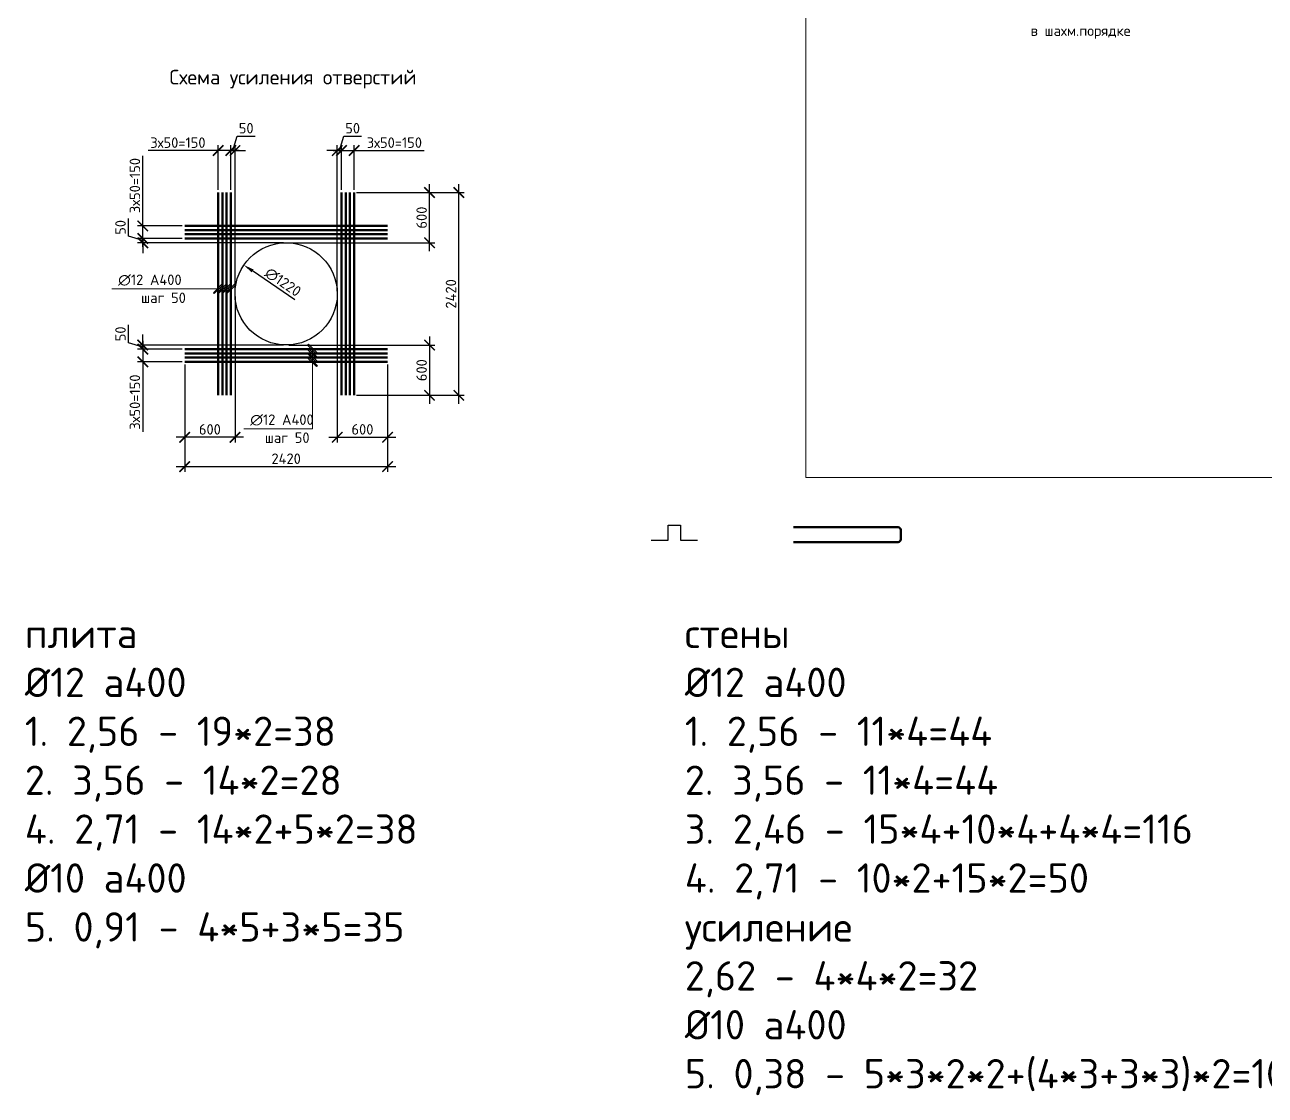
# Model space of a CAD drawing. Header units: millimetres. Extents: x 4549725 to 4654742, y -2132028 to -2073990.
# Drawn here: x 4560308 to 4575103, y -2132028 to -2119261 of the extents above; entities that cross this region are included whole.
import ezdxf

# ---------------------------------------------------------------- set-up
doc = ezdxf.new("R2010")
doc.units = ezdxf.units.MM
doc.layers.get('Defpoints').update_dxf_attribs({"color": 3})
for name, color, linetype, lineweight in [('второстепенные', 7, 'Continuous', 25), ('выноски', 7, 'Continuous', 20), ('основная конструкция', 7, 'Continuous', 50), ('Текст', 7, 'Continuous', 18)]:
    doc.layers.add(name, color=color, linetype=linetype, lineweight=lineweight)
doc.layers.add('помощь', color=1, linetype='Continuous', lineweight=0, plot=False)
doc.layers.add('Размеры', color=7, linetype='Continuous')
doc.styles.add('ISOCPEUR', font='isocpeur.ttf')
doc.dimstyles.new('SPDS-ISOCUP', dxfattribs={"dimscale": 100, "dimtxt": 2.5, "dimasz": 2.5, "dimexe": 1.25, "dimexo": 0.625, "dimtad": 1, "dimdec": 0, "dimrnd": 0.001, "dimtxsty": 'ISOCPEUR', "dimblk": 'ARCHTICK', "dimcen": 2.5, "dimdle": 2, "dimadec": 0, "dimazin": 2, "dimtfac": 0.75, "dimtdec": 0, "dimtmove": 1, "dimatfit": 3, "dimfxl": 1, "dimtolj": 1, "dimarcsym": 1})

# ---------------------------------------------------------------- blocks, each defined once
blk = doc.blocks.new('*D131')
at = {"layer": 'Defpoints', "color": 0, "transparency": 16777216}
for p in [(4562921, -2122126), (4563929, -2122813)]:
    blk.add_point(p, dxfattribs=at)
at = {"layer": 'Размеры', "color": 0, "lineweight": -2, "transparency": 16777216}
blk.add_line((4563530, -2122541), (4563024, -2122197), dxfattribs=at)
at = {"layer": 'Размеры', "color": 0, "transparency": 16777216}
blk.add_solid([(4563036, -2122179), (4563012, -2122214), (4562921, -2122126)], dxfattribs=at)
at = {"layer": 'Размеры', "color": 0, "transparency": 16777216, "insert": (4563387, -2122330), "char_height": 125, "attachment_point": 5, "rotation": 325.7436, "style": 'ISOCPEUR'}
blk.add_mtext('\\A1;∅1220', dxfattribs=at)
blk = doc.blocks.new('_ArchTick')
at = {"color": 0, "linetype": 'ByBlock', "const_width": 0.15}
blk.add_lwpolyline([(-0.5, -0.5), (0.5, 0.5)], dxfattribs=at)
blk = doc.blocks.new('*D132')
at = {"layer": 'Defpoints', "color": 0, "transparency": 16777216}
for p in [(4563425, -2123080), (4564235, -2123680), (4565135, -2123680)]:
    blk.add_point(p, dxfattribs=at)
at = {"layer": 'Размеры', "color": 0, "lineweight": -2, "transparency": 16777216}
for p, q in [((4563456, -2123080), (4565198, -2123080)), ((4565135, -2122980), (4565135, -2123780)), ((4564266, -2123680), (4565198, -2123680))]:
    blk.add_line(p, q, dxfattribs=at)
at = {"layer": 'Размеры', "color": 0, "lineweight": -2, "transparency": 16777216, "xscale": 125, "yscale": 125, "zscale": 125}
for p, rotation in [((4565135, -2123080), 90), ((4565135, -2123680), 270)]:
    blk.add_blockref('_ArchTick', p, dxfattribs=dict(at, rotation=rotation))
at = {"layer": 'Размеры', "color": 0, "transparency": 16777216, "insert": (4565041, -2123380), "char_height": 125, "attachment_point": 5, "rotation": 90, "style": 'ISOCPEUR'}
blk.add_mtext('\\A1;600', dxfattribs=at)
blk = doc.blocks.new('*D133')
at = {"layer": 'Defpoints', "color": 0, "transparency": 16777216}
for p in [(4564235, -2121260), (4565135, -2121260), (4563425, -2121860)]:
    blk.add_point(p, dxfattribs=at)
at = {"layer": 'Размеры', "color": 0, "lineweight": -2, "transparency": 16777216}
for p, q in [((4565135, -2121960), (4565135, -2121160)), ((4564266, -2121260), (4565198, -2121260)), ((4563456, -2121860), (4565198, -2121860))]:
    blk.add_line(p, q, dxfattribs=at)
at = {"layer": 'Размеры', "color": 0, "lineweight": -2, "transparency": 16777216, "xscale": 125, "yscale": 125, "zscale": 125}
for p, rotation in [((4565135, -2121260), 90), ((4565135, -2121860), 270)]:
    blk.add_blockref('_ArchTick', p, dxfattribs=dict(at, rotation=rotation))
at = {"layer": 'Размеры', "color": 0, "transparency": 16777216, "insert": (4565041, -2121560), "char_height": 125, "attachment_point": 5, "rotation": 90, "style": 'ISOCPEUR'}
blk.add_mtext('\\A1;600', dxfattribs=at)
blk = doc.blocks.new('*D134')
at = {"layer": 'Defpoints', "color": 0, "transparency": 16777216}
for p in [(4564235, -2121260), (4565485, -2121260), (4564235, -2123680)]:
    blk.add_point(p, dxfattribs=at)
at = {"layer": 'Размеры', "color": 0, "lineweight": -2, "transparency": 16777216}
for p, q in [((4565485, -2123780), (4565485, -2121160)), ((4564266, -2121260), (4565548, -2121260)), ((4564266, -2123680), (4565548, -2123680))]:
    blk.add_line(p, q, dxfattribs=at)
at = {"layer": 'Размеры', "color": 0, "lineweight": -2, "transparency": 16777216, "xscale": 125, "yscale": 125, "zscale": 125}
for p, rotation in [((4565485, -2121260), 90), ((4565485, -2123680), 270)]:
    blk.add_blockref('_ArchTick', p, dxfattribs=dict(at, rotation=rotation))
at = {"layer": 'Размеры', "color": 0, "transparency": 16777216, "insert": (4565391, -2122470), "char_height": 125, "attachment_point": 5, "rotation": 90, "style": 'ISOCPEUR'}
blk.add_mtext('\\A1;2420', dxfattribs=at)
blk = doc.blocks.new('*D135')
at = {"layer": 'Defpoints', "color": 0, "transparency": 16777216}
for p in [(4561715, -2121660), (4562215, -2121660), (4562215, -2121810)]:
    blk.add_point(p, dxfattribs=at)
at = {"layer": 'Размеры', "color": 0, "lineweight": -2, "transparency": 16777216}
for p, q in [((4561715, -2121660), (4561715, -2120822)), ((4562184, -2121660), (4561653, -2121660)), ((4561715, -2121910), (4561715, -2121660)), ((4562184, -2121810), (4561653, -2121810))]:
    blk.add_line(p, q, dxfattribs=at)
at = {"layer": 'Размеры', "color": 0, "lineweight": -2, "transparency": 16777216, "xscale": 125, "yscale": 125, "zscale": 125}
for p, rotation in [((4561715, -2121660), 90), ((4561715, -2121810), 270)]:
    blk.add_blockref('_ArchTick', p, dxfattribs=dict(at, rotation=rotation))
at = {"layer": 'Размеры', "color": 0, "transparency": 16777216, "insert": (4561621, -2121178), "char_height": 125, "attachment_point": 5, "rotation": 90, "style": 'ISOCPEUR'}
blk.add_mtext('\\A1;3х50=150', dxfattribs=at)
blk = doc.blocks.new('*D136')
at = {"layer": 'Defpoints', "color": 0, "transparency": 16777216}
for p in [(4562215, -2123130), (4561715, -2123280), (4562215, -2123280)]:
    blk.add_point(p, dxfattribs=at)
at = {"layer": 'Размеры', "color": 0, "lineweight": -2, "transparency": 16777216}
for p, q in [((4561715, -2123030), (4561715, -2123280)), ((4562184, -2123130), (4561653, -2123130)), ((4562184, -2123280), (4561653, -2123280)), ((4561715, -2123280), (4561715, -2124117))]:
    blk.add_line(p, q, dxfattribs=at)
at = {"layer": 'Размеры', "color": 0, "lineweight": -2, "transparency": 16777216, "xscale": 125, "yscale": 125, "zscale": 125}
for p, rotation in [((4561715, -2123130), 90), ((4561715, -2123280), 270)]:
    blk.add_blockref('_ArchTick', p, dxfattribs=dict(at, rotation=rotation))
at = {"layer": 'Размеры', "color": 0, "transparency": 16777216, "insert": (4561621, -2123761), "char_height": 125, "attachment_point": 5, "rotation": 90, "style": 'ISOCPEUR'}
blk.add_mtext('\\A1;3х50=150', dxfattribs=at)
blk = doc.blocks.new('*D137')
at = {"layer": 'Defpoints', "color": 0, "transparency": 16777216}
for p in [(4564035, -2122470), (4564635, -2123280), (4564635, -2124180)]:
    blk.add_point(p, dxfattribs=at)
at = {"layer": 'Размеры', "color": 0, "lineweight": -2, "transparency": 16777216}
for p, q in [((4564035, -2122501), (4564035, -2124242)), ((4564635, -2123311), (4564635, -2124242)), ((4563935, -2124180), (4564735, -2124180))]:
    blk.add_line(p, q, dxfattribs=at)
at = {"layer": 'Размеры', "color": 0, "lineweight": -2, "transparency": 16777216, "xscale": 125, "yscale": 125, "zscale": 125, "rotation": 180}
blk.add_blockref('_ArchTick', (4564035, -2124180), dxfattribs=at)
at = {"layer": 'Размеры', "color": 0, "lineweight": -2, "transparency": 16777216, "xscale": 125, "yscale": 125, "zscale": 125}
blk.add_blockref('_ArchTick', (4564635, -2124180), dxfattribs=at)
at = {"layer": 'Размеры', "color": 0, "transparency": 16777216, "insert": (4564335, -2124086), "char_height": 125, "attachment_point": 5, "style": 'ISOCPEUR'}
blk.add_mtext('\\A1;600', dxfattribs=at)
blk = doc.blocks.new('*D138')
at = {"layer": 'Defpoints', "color": 0, "transparency": 16777216}
for p in [(4562815, -2122470), (4562215, -2123280), (4562215, -2124180)]:
    blk.add_point(p, dxfattribs=at)
at = {"layer": 'Размеры', "color": 0, "lineweight": -2, "transparency": 16777216}
for p, q in [((4562815, -2122501), (4562815, -2124242)), ((4562215, -2123311), (4562215, -2124242)), ((4562915, -2124180), (4562115, -2124180))]:
    blk.add_line(p, q, dxfattribs=at)
at = {"layer": 'Размеры', "color": 0, "lineweight": -2, "transparency": 16777216, "xscale": 125, "yscale": 125, "zscale": 125, "rotation": 180}
blk.add_blockref('_ArchTick', (4562215, -2124180), dxfattribs=at)
at = {"layer": 'Размеры', "color": 0, "lineweight": -2, "transparency": 16777216, "xscale": 125, "yscale": 125, "zscale": 125}
blk.add_blockref('_ArchTick', (4562815, -2124180), dxfattribs=at)
at = {"layer": 'Размеры', "color": 0, "transparency": 16777216, "insert": (4562515, -2124086), "char_height": 125, "attachment_point": 5, "style": 'ISOCPEUR'}
blk.add_mtext('\\A1;600', dxfattribs=at)
blk = doc.blocks.new('*D139')
at = {"layer": 'Defpoints', "color": 0, "transparency": 16777216}
for p in [(4562615, -2120760), (4562615, -2121260), (4562765, -2121260)]:
    blk.add_point(p, dxfattribs=at)
at = {"layer": 'Размеры', "color": 0, "lineweight": -2, "transparency": 16777216}
for p, q in [((4562615, -2121228), (4562615, -2120697)), ((4562765, -2121228), (4562765, -2120697)), ((4562615, -2120760), (4561778, -2120760)), ((4562865, -2120760), (4562615, -2120760))]:
    blk.add_line(p, q, dxfattribs=at)
at = {"layer": 'Размеры', "color": 0, "lineweight": -2, "transparency": 16777216, "xscale": 125, "yscale": 125, "zscale": 125, "rotation": 180}
blk.add_blockref('_ArchTick', (4562615, -2120760), dxfattribs=at)
at = {"layer": 'Размеры', "color": 0, "lineweight": -2, "transparency": 16777216, "xscale": 125, "yscale": 125, "zscale": 125}
blk.add_blockref('_ArchTick', (4562765, -2120760), dxfattribs=at)
at = {"layer": 'Размеры', "color": 0, "transparency": 16777216, "insert": (4562134, -2120666), "char_height": 125, "attachment_point": 5, "style": 'ISOCPEUR'}
blk.add_mtext('\\A1;3х50=150', dxfattribs=at)
blk = doc.blocks.new('*D140')
at = {"layer": 'Defpoints', "color": 0, "transparency": 16777216}
for p in [(4564235, -2120760), (4564085, -2121260), (4564235, -2121260)]:
    blk.add_point(p, dxfattribs=at)
at = {"layer": 'Размеры', "color": 0, "lineweight": -2, "transparency": 16777216}
for p, q in [((4564085, -2121228), (4564085, -2120697)), ((4564235, -2121228), (4564235, -2120697)), ((4563985, -2120760), (4564235, -2120760)), ((4564235, -2120760), (4565073, -2120760))]:
    blk.add_line(p, q, dxfattribs=at)
at = {"layer": 'Размеры', "color": 0, "lineweight": -2, "transparency": 16777216, "xscale": 125, "yscale": 125, "zscale": 125, "rotation": 180}
blk.add_blockref('_ArchTick', (4564085, -2120760), dxfattribs=at)
at = {"layer": 'Размеры', "color": 0, "lineweight": -2, "transparency": 16777216, "xscale": 125, "yscale": 125, "zscale": 125}
blk.add_blockref('_ArchTick', (4564235, -2120760), dxfattribs=at)
at = {"layer": 'Размеры', "color": 0, "transparency": 16777216, "insert": (4564716, -2120666), "char_height": 125, "attachment_point": 5, "style": 'ISOCPEUR'}
blk.add_mtext('\\A1;3х50=150', dxfattribs=at)
blk = doc.blocks.new('*D141')
at = {"layer": 'Defpoints', "color": 0, "transparency": 16777216}
for p in [(4561715, -2121860), (4562215, -2121810), (4563425, -2121860)]:
    blk.add_point(p, dxfattribs=at)
at = {"layer": 'Размеры', "color": 0, "lineweight": -2, "transparency": 16777216}
for p, q in [((4561543, -2121783), (4561543, -2121571)), ((4561715, -2121810), (4561715, -2121685)), ((4561715, -2121835), (4561543, -2121783)), ((4562184, -2121810), (4561653, -2121810)), ((4563394, -2121860), (4561653, -2121860)), ((4561715, -2121810), (4561715, -2121860)), ((4561715, -2121810), (4561715, -2121860)), ((4561715, -2121860), (4561715, -2121985))]:
    blk.add_line(p, q, dxfattribs=at)
at = {"layer": 'Размеры', "color": 0, "lineweight": -2, "transparency": 16777216, "xscale": 125, "yscale": 125, "zscale": 125}
for p, rotation in [((4561715, -2121810), 270), ((4561715, -2121860), 90)]:
    blk.add_blockref('_ArchTick', p, dxfattribs=dict(at, rotation=rotation))
at = {"layer": 'Размеры', "color": 0, "transparency": 16777216, "insert": (4561449, -2121677), "char_height": 125, "attachment_point": 5, "rotation": 90, "style": 'ISOCPEUR'}
blk.add_mtext('\\A1;50', dxfattribs=at)
blk = doc.blocks.new('*D142')
at = {"layer": 'Defpoints', "color": 0, "transparency": 16777216}
for p in [(4561715, -2123080), (4563425, -2123080), (4562215, -2123130)]:
    blk.add_point(p, dxfattribs=at)
at = {"layer": 'Размеры', "color": 0, "lineweight": -2, "transparency": 16777216}
for p, q in [((4561543, -2123053), (4561543, -2122841)), ((4561715, -2123105), (4561543, -2123053)), ((4563394, -2123080), (4561653, -2123080)), ((4561715, -2123080), (4561715, -2122955)), ((4561715, -2123130), (4561715, -2123080)), ((4561715, -2123130), (4561715, -2123080)), ((4562184, -2123130), (4561653, -2123130)), ((4561715, -2123130), (4561715, -2123255))]:
    blk.add_line(p, q, dxfattribs=at)
at = {"layer": 'Размеры', "color": 0, "lineweight": -2, "transparency": 16777216, "xscale": 125, "yscale": 125, "zscale": 125}
for p, rotation in [((4561715, -2123080), 270), ((4561715, -2123130), 90)]:
    blk.add_blockref('_ArchTick', p, dxfattribs=dict(at, rotation=rotation))
at = {"layer": 'Размеры', "color": 0, "transparency": 16777216, "insert": (4561449, -2122947), "char_height": 125, "attachment_point": 5, "rotation": 90, "style": 'ISOCPEUR'}
blk.add_mtext('\\A1;50', dxfattribs=at)
blk = doc.blocks.new('*D143')
at = {"layer": 'Defpoints', "color": 0, "transparency": 16777216}
for p in [(4562815, -2120760), (4562765, -2121260), (4562815, -2122470)]:
    blk.add_point(p, dxfattribs=at)
at = {"layer": 'Размеры', "color": 0, "lineweight": -2, "transparency": 16777216}
for p, q in [((4562765, -2121228), (4562765, -2120697)), ((4562790, -2120760), (4562842, -2120588)), ((4562815, -2122438), (4562815, -2120697)), ((4562842, -2120588), (4563054, -2120588)), ((4562765, -2120760), (4562640, -2120760)), ((4562765, -2120760), (4562815, -2120760)), ((4562765, -2120760), (4562815, -2120760)), ((4562815, -2120760), (4562940, -2120760))]:
    blk.add_line(p, q, dxfattribs=at)
at = {"layer": 'Размеры', "color": 0, "lineweight": -2, "transparency": 16777216, "xscale": 125, "yscale": 125, "zscale": 125}
blk.add_blockref('_ArchTick', (4562765, -2120760), dxfattribs=at)
at = {"layer": 'Размеры', "color": 0, "lineweight": -2, "transparency": 16777216, "xscale": 125, "yscale": 125, "zscale": 125, "rotation": 180}
blk.add_blockref('_ArchTick', (4562815, -2120760), dxfattribs=at)
at = {"layer": 'Размеры', "color": 0, "transparency": 16777216, "insert": (4562948, -2120494), "char_height": 125, "attachment_point": 5, "style": 'ISOCPEUR'}
blk.add_mtext('\\A1;50', dxfattribs=at)
blk = doc.blocks.new('*D144')
at = {"layer": 'Defpoints', "color": 0, "transparency": 16777216}
for p in [(4564085, -2120760), (4564085, -2121260), (4564035, -2122470)]:
    blk.add_point(p, dxfattribs=at)
at = {"layer": 'Размеры', "color": 0, "lineweight": -2, "transparency": 16777216}
for p, q in [((4564035, -2122438), (4564035, -2120697)), ((4564060, -2120760), (4564112, -2120588)), ((4564085, -2121228), (4564085, -2120697)), ((4564112, -2120588), (4564324, -2120588)), ((4564035, -2120760), (4563910, -2120760)), ((4564035, -2120760), (4564085, -2120760)), ((4564035, -2120760), (4564085, -2120760)), ((4564085, -2120760), (4564210, -2120760))]:
    blk.add_line(p, q, dxfattribs=at)
at = {"layer": 'Размеры', "color": 0, "lineweight": -2, "transparency": 16777216, "xscale": 125, "yscale": 125, "zscale": 125}
blk.add_blockref('_ArchTick', (4564035, -2120760), dxfattribs=at)
at = {"layer": 'Размеры', "color": 0, "lineweight": -2, "transparency": 16777216, "xscale": 125, "yscale": 125, "zscale": 125, "rotation": 180}
blk.add_blockref('_ArchTick', (4564085, -2120760), dxfattribs=at)
at = {"layer": 'Размеры', "color": 0, "transparency": 16777216, "insert": (4564218, -2120494), "char_height": 125, "attachment_point": 5, "style": 'ISOCPEUR'}
blk.add_mtext('\\A1;50', dxfattribs=at)
blk = doc.blocks.new('*D145')
at = {"layer": 'Defpoints', "color": 0, "transparency": 16777216}
for p in [(4562215, -2123280), (4564635, -2123280), (4564635, -2124530)]:
    blk.add_point(p, dxfattribs=at)
at = {"layer": 'Размеры', "color": 0, "lineweight": -2, "transparency": 16777216}
for p, q in [((4562215, -2123311), (4562215, -2124592)), ((4564635, -2123311), (4564635, -2124592)), ((4562115, -2124530), (4564735, -2124530))]:
    blk.add_line(p, q, dxfattribs=at)
at = {"layer": 'Размеры', "color": 0, "lineweight": -2, "transparency": 16777216, "xscale": 125, "yscale": 125, "zscale": 125, "rotation": 180}
blk.add_blockref('_ArchTick', (4562215, -2124530), dxfattribs=at)
at = {"layer": 'Размеры', "color": 0, "lineweight": -2, "transparency": 16777216, "xscale": 125, "yscale": 125, "zscale": 125}
blk.add_blockref('_ArchTick', (4564635, -2124530), dxfattribs=at)
at = {"layer": 'Размеры', "color": 0, "transparency": 16777216, "insert": (4563425, -2124436), "char_height": 125, "attachment_point": 5, "style": 'ISOCPEUR'}
blk.add_mtext('\\A1;2420', dxfattribs=at)

msp = doc.modelspace()

# ---------------------------------------------------------------- linework, layer by layer
at = {"ltscale": 10}
msp.add_lwpolyline([(4567779.7, -2125407.6), (4567979.7, -2125407.6), (4567979.7, -2125227.6), (4568129.7, -2125227.6), (4568129.7, -2125407.6), (4568329.7, -2125407.6)], dxfattribs=at)
at = {"layer": 'второстепенные'}
msp.add_circle((4563425, -2122469.6), 610, dxfattribs=at)
at = {"layer": 'выноски', "linetype": 'Continuous'}
for p, q in [((4562263.7, -2122408.9), (4561345.9, -2122408.9)), ((4562263.7, -2122408.9), (4561345.9, -2122408.9)), ((4562765, -2122408.9), (4562263.7, -2122408.9)), ((4562715, -2122408.9), (4562263.7, -2122408.9)), ((4562665, -2122408.9), (4562263.7, -2122408.9)), ((4562615, -2122408.9), (4562263.7, -2122408.9)), ((4562765, -2122408.9), (4562263.7, -2122408.9)), ((4562715, -2122408.9), (4562263.7, -2122408.9)), ((4562665, -2122408.9), (4562263.7, -2122408.9)), ((4562615, -2122408.9), (4562263.7, -2122408.9)), ((4563739, -2123129.6), (4563739, -2124077.9)), ((4563739, -2123129.6), (4563739, -2124077.9)), ((4563739, -2123179.6), (4563739, -2124077.9)), ((4563739, -2123179.6), (4563739, -2124077.9)), ((4563739, -2123229.6), (4563739, -2124077.9)), ((4563739, -2123229.6), (4563739, -2124077.9)), ((4563739, -2123279.6), (4563739, -2124077.9)), ((4563739, -2123279.6), (4563739, -2124077.9)), ((4563739, -2124077.9), (4562921.2, -2124077.9)), ((4563739, -2124077.9), (4562921.2, -2124077.9))]:
    msp.add_line(p, q, dxfattribs=at)
for points in [[(4562673.4, -2122361.1), (4562662.8, -2122350.5), (4562556.7, -2122456.6), (4562567.3, -2122467.2)], [(4562673.4, -2122361.1), (4562662.8, -2122350.5), (4562556.7, -2122456.6), (4562567.3, -2122467.2)], [(4562723.4, -2122361.1), (4562712.8, -2122350.5), (4562606.7, -2122456.6), (4562617.3, -2122467.2)], [(4562723.4, -2122361.1), (4562712.8, -2122350.5), (4562606.7, -2122456.6), (4562617.3, -2122467.2)], [(4562773.4, -2122361.1), (4562762.8, -2122350.5), (4562656.7, -2122456.6), (4562667.3, -2122467.2)], [(4562773.4, -2122361.1), (4562762.8, -2122350.5), (4562656.7, -2122456.6), (4562667.3, -2122467.2)], [(4562823.4, -2122361.1), (4562812.8, -2122350.5), (4562706.7, -2122456.6), (4562717.3, -2122467.2)], [(4562823.4, -2122361.1), (4562812.8, -2122350.5), (4562706.7, -2122456.6), (4562717.3, -2122467.2)], [(4563691.2, -2123071.3), (4563680.6, -2123081.9), (4563786.7, -2123187.9), (4563797.3, -2123177.3)], [(4563691.2, -2123071.3), (4563680.6, -2123081.9), (4563786.7, -2123187.9), (4563797.3, -2123177.3)], [(4563691.2, -2123121.3), (4563680.6, -2123131.9), (4563786.7, -2123237.9), (4563797.3, -2123227.3)], [(4563691.2, -2123121.3), (4563680.6, -2123131.9), (4563786.7, -2123237.9), (4563797.3, -2123227.3)], [(4563691.2, -2123171.3), (4563680.6, -2123181.9), (4563786.7, -2123287.9), (4563797.3, -2123277.3)], [(4563691.2, -2123171.3), (4563680.6, -2123181.9), (4563786.7, -2123287.9), (4563797.3, -2123277.3)], [(4563691.2, -2123221.3), (4563680.6, -2123231.9), (4563786.7, -2123337.9), (4563797.3, -2123327.3)], [(4563691.2, -2123221.3), (4563680.6, -2123231.9), (4563786.7, -2123337.9), (4563797.3, -2123327.3)]]:
    msp.add_lwpolyline(points, close=True, dxfattribs=at)
at = {"layer": 'основная конструкция'}
for p, q in [((4562615, -2123679.6), (4562615, -2121259.6)), ((4562665, -2123679.6), (4562665, -2121259.6)), ((4562715, -2123679.6), (4562715, -2121259.6)), ((4562765, -2123679.6), (4562765, -2121259.6)), ((4564085, -2123679.6), (4564085, -2121259.6)), ((4564135, -2123679.6), (4564135, -2121259.6)), ((4564185, -2123679.6), (4564185, -2121259.6)), ((4564235, -2123679.6), (4564235, -2121259.6)), ((4564635, -2121659.6), (4562215, -2121659.6)), ((4564635, -2121709.6), (4562215, -2121709.6)), ((4564635, -2121759.6), (4562215, -2121759.6)), ((4564635, -2121809.6), (4562215, -2121809.6)), ((4564635, -2123129.6), (4562215, -2123129.6)), ((4564635, -2123179.6), (4562215, -2123179.6)), ((4564635, -2123229.6), (4562215, -2123229.6)), ((4564635, -2123279.6), (4562215, -2123279.6))]:
    msp.add_line(p, q, dxfattribs=at)
at = {"layer": 'основная конструкция', "color": 4, "ltscale": 100}
msp.add_lwpolyline([(4569475.5, -2125429.9), (4570725.5, -2125429.9, 0.4142136), (4570755.5, -2125399.9), (4570755.5, -2125283.9, 0.4142136), (4570725.5, -2125253.9), (4569475.5, -2125253.9)], format="xyb", dxfattribs=at)
at = {"layer": 'помощь'}
msp.add_lwpolyline([(4569622.6, -2107306.7), (4586897.3, -2107306.7), (4586897.3, -2124658.4), (4569622.6, -2124658.4)], close=True, dxfattribs=at)

# ---------------------------------------------------------------- texts
at = {"lineweight": 50, "ltscale": 10, "char_height": 350, "attachment_point": 1, "style": 'ISOCPEUR'}
for s, insert in [('\\A1;плита\\P%%C12 а400\\P1. 2,56 - 19*2=38\\P2. 3,56 - 14*2=28\\P4. 2,71 - 14*2+5*2=38\\P%%C10 а400\\P5. 0,91 - 4*5+3*5=35', (4560307.7, -2126345.3)), ('\\A1;стены\\P%%C12 а400\\P1. 2,56 - 11*4=44\\P2. 3,56 - 11*4=44\\P3. 2,46 - 15*4+10*4+4*4=116\\P4. 2,71 - 10*2+15*2=50\\Pусиление \\P2,62 - 4*4*2=32\\P%%C10 а400\\P5. 0,38 - 5*3*2*2+(4*3+3*3)*2=102', (4568179.8, -2126345.3))]:
    msp.add_mtext_dynamic_manual_height_columns(s, width=23121.591, gutter_width=37, heights=[0], dxfattribs=dict(at, insert=insert))
at = {"layer": 'выноски', "linetype": 'Continuous', "char_height": 125, "attachment_point": 1, "style": 'ISOCPEUR'}
for s, insert, width in [('∅12 А400', (4561420.9, -2122238.9), 1178.571), ('\\f|b0|i0|c0|p34;\\W1.0000000000;\\T1.0000000000;\\o\\lшаг 50', (4561694.7, -2122453.9), 827.381), ('∅12 А400', (4562996.2, -2123907.9), 1178.571), ('\\f|b0|i0|c0|p34;\\W1.0000000000;\\T1.0000000000;\\o\\lшаг 50', (4563170, -2124122.9), 827.381)]:
    msp.add_mtext(s, dxfattribs=dict(at, insert=insert, width=width))
at = {"layer": 'Текст', "style": 'ISOCPEUR'}
for s, insert, char_height, width, attachment_point in [('в шахм.порядке', (4572303.7, -2119268), 125, 1345.221, 1), ('Схема усиления отверстий', (4563506.8, -2119908.8), 175, 3427.769, 5)]:
    msp.add_mtext(s, dxfattribs=dict(at, insert=insert, char_height=char_height, width=width, attachment_point=attachment_point))

# ---------------------------------------------------------------- dimensions: what is measured, and where the dimension line sits
at = {"layer": 'Размеры'}
for base, p1, p2, override, picture, middle in [((4562815, -2120759.6), (4562765, -2121259.6), (4562815, -2122469.6), {"dimscale": 50}, '*D143', (4562872.9, -2120494)), ((4564085, -2120759.6), (4564035, -2122469.6), (4564085, -2121259.6), {"dimscale": 50, "dimtmove": 1}, '*D144', (4564142.9, -2120494)), ((4562215, -2124179.6), (4562815, -2122469.6), (4562215, -2123279.6), {"dimscale": 50, "dimtmove": 0}, '*D138', (4562515, -2124085.8)), ((4564635, -2124179.6), (4564035, -2122469.6), (4564635, -2123279.6), {"dimscale": 50, "dimtmove": 0}, '*D137', (4564335, -2124085.8)), ((4564635, -2124529.6), (4562215, -2123279.6), (4564635, -2123279.6), {"dimscale": 50, "dimtmove": 0}, '*D145', (4563425, -2124435.8))]:
    dim = msp.add_linear_dim(base=base, p1=p1, p2=p2, dimstyle='SPDS-ISOCUP', override=override, dxfattribs=at)
    dim.commit()
    dim.dimension.update_dxf_attribs({"geometry": picture, "text_midpoint": middle})
for base, p1, p2, picture, middle in [((4562615, -2120759.6), (4562765, -2121259.6), (4562615, -2121259.6), '*D139', (4562133.8, -2120665.8)), ((4564235, -2120759.6), (4564085, -2121259.6), (4564235, -2121259.6), '*D140', (4564716.3, -2120665.8))]:
    dim = msp.add_linear_dim(base=base, p1=p1, p2=p2, text='3х50=<>', dimstyle='SPDS-ISOCUP', override={"dimscale": 50, "dimtmove": 0}, dxfattribs=at)
    dim.commit()
    dim.dimension.update_dxf_attribs({"geometry": picture, "text_midpoint": middle})
for base, p1, p2, picture, middle in [((4561715, -2121659.6), (4562215, -2121809.6), (4562215, -2121659.6), '*D135', (4561621.3, -2121178.3)), ((4561715, -2123279.6), (4562215, -2123129.6), (4562215, -2123279.6), '*D136', (4561621.3, -2123760.8))]:
    dim = msp.add_linear_dim(base=base, p1=p1, p2=p2, angle=90, text='3х50=<>', dimstyle='SPDS-ISOCUP', override={"dimscale": 50, "dimtmove": 0}, dxfattribs=at)
    dim.commit()
    dim.dimension.update_dxf_attribs({"geometry": picture, "text_midpoint": middle})
for base, p1, p2, override, picture, middle in [((4565135, -2121259.6), (4563425, -2121859.6), (4564235, -2121259.6), {"dimscale": 50, "dimtmove": 0}, '*D133', (4565041.3, -2121559.6)), ((4565485, -2121259.6), (4564235, -2123679.6), (4564235, -2121259.6), {"dimscale": 50, "dimtmove": 0}, '*D134', (4565391.3, -2122469.6)), ((4561715, -2121859.6), (4562215, -2121809.6), (4563425, -2121859.6), {"dimscale": 50}, '*D141', (4561449.4, -2121751.8)), ((4561715, -2123079.6), (4562215, -2123129.6), (4563425, -2123079.6), {"dimscale": 50}, '*D142', (4561449.4, -2123021.8)), ((4565135, -2123679.6), (4563425, -2123079.6), (4564235, -2123679.6), {"dimscale": 50, "dimtmove": 0}, '*D132', (4565041.3, -2123379.6))]:
    dim = msp.add_linear_dim(base=base, p1=p1, p2=p2, angle=90, dimstyle='SPDS-ISOCUP', override=override, dxfattribs=at)
    dim.commit()
    dim.dimension.update_dxf_attribs({"geometry": picture, "text_midpoint": middle})
dim = msp.add_diameter_dim_2p(p1=(4563929.2, -2122813), p2=(4562920.9, -2122126.2), dimstyle='SPDS-ISOCUP', override={"dimscale": 50, "dimsah": 1}, dxfattribs=at)
dim.commit()
dim.dimension.update_dxf_attribs({"geometry": '*D131', "text_midpoint": (4563333.9, -2122407.5), "dimtype": 163})

doc.saveas('drawing.dxf')
